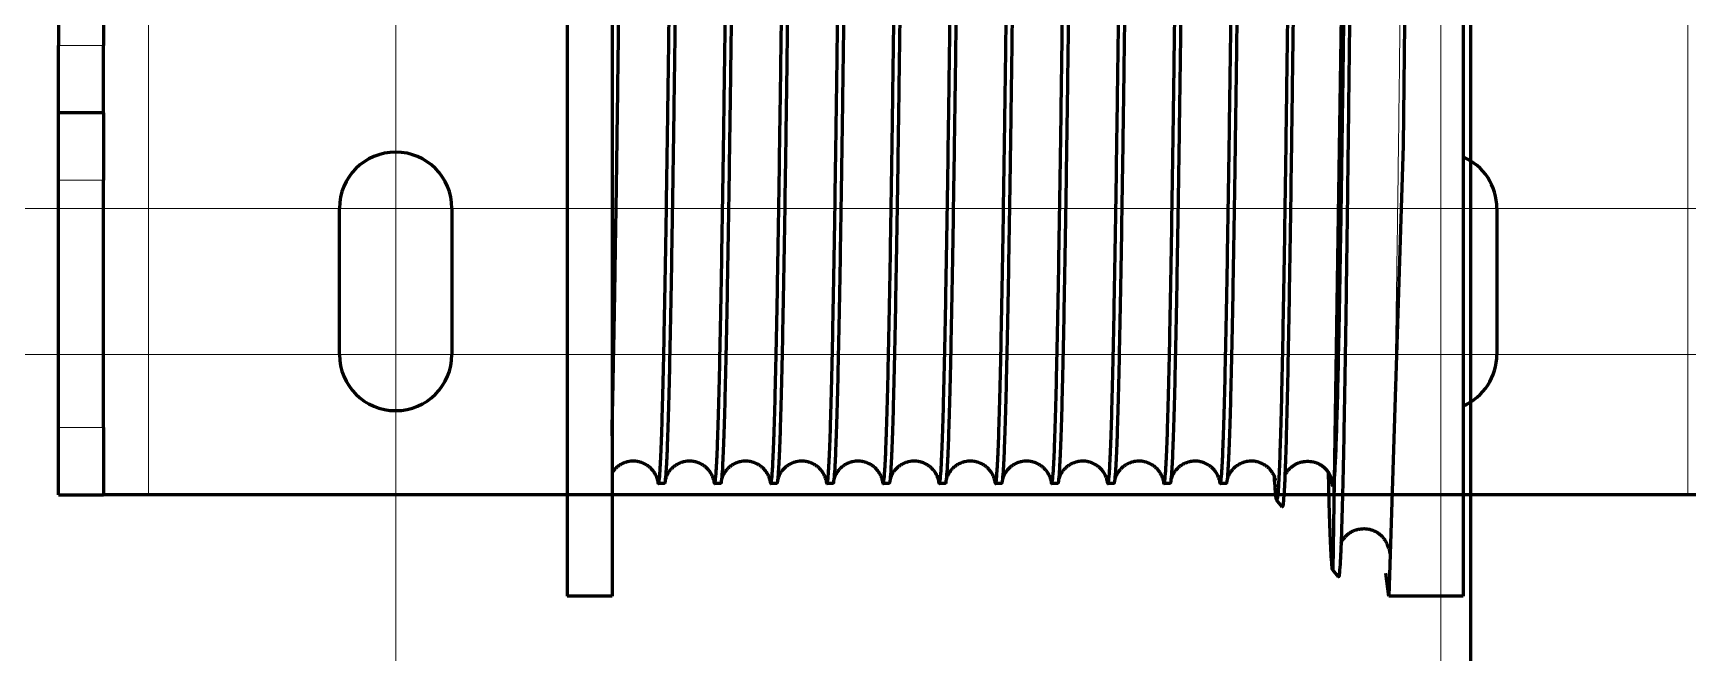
# Model space of a CAD drawing. Header units: millimetres. Extents: x 0 to 1680, y 0 to 594.
# Drawn here: x 654.957 to 658.823, y 227.889 to 229.337 of the extents above; entities that cross this region are included whole.
import ezdxf

# ---------------------------------------------------------------- set-up
doc = ezdxf.new("R2010")
doc.units = ezdxf.units.MM
for name, pattern in [('K5LT_AXLED', [19.5, 15, -1.5, 1.5, -1.5]), ('K5LT_BASIC', [0]), ('K5LT_THIN', [0])]:
    doc.linetypes.add(name, pattern=pattern)
doc.layers.add('Системный слой', color=7, linetype='Continuous')

# ---------------------------------------------------------------- blocks, each defined once
blk = doc.blocks.new('U44')
at = {"layer": 'Системный слой', "color": 30, "linetype": 'K5LT_AXLED', "lineweight": 18, "true_color": 0xff8000}
for p, q in [((655.8038, 233.5263), (655.8038, 228.9226)), ((658.2451, 233.5263), (658.2451, 228.9226)), ((655.8038, 231.0588), (655.8038, 226.4551)), ((658.2451, 231.0588), (658.2451, 226.4551)), ((657.9351, 228.9276), (653.6726, 228.9276)), ((660.3763, 228.9276), (656.1138, 228.9276)), ((657.9351, 228.5863), (653.6726, 228.5863)), ((660.3763, 228.5863), (656.1138, 228.5863))]:
    blk.add_line(p, q, dxfattribs=at)
at = {"layer": 'Системный слой', "color": 7, "linetype": 'K5LT_THIN', "lineweight": 18}
for p, q in [((655.2263, 228.2582), (655.2263, 231.7232)), ((658.8226, 231.7232), (658.8226, 228.2582)), ((655.1213, 229.3082), (655.0163, 229.3082)), ((655.1213, 228.9932), (655.0163, 228.9932)), ((655.0163, 228.4157), (655.1213, 228.4157))]:
    blk.add_line(p, q, dxfattribs=at)
at = {"layer": 'Системный слой', "color": 5, "linetype": 'K5LT_BASIC', "lineweight": 60, "true_color": 0x0000ff}
for p, q in [((655.0163, 230.6732), (655.0163, 229.3082)), ((655.1213, 230.6732), (655.1213, 229.3082)), ((655.0163, 229.1507), (655.0163, 229.3082)), ((655.1213, 229.1507), (655.1213, 229.3082)), ((655.0163, 228.9932), (655.0163, 229.1507)), ((655.1213, 229.1507), (655.0163, 229.1507)), ((655.1213, 229.1507), (655.1213, 228.9932)), ((655.0163, 228.4157), (655.0163, 228.9932)), ((655.1213, 228.4157), (655.1213, 228.9932)), ((655.6726, 228.5863), (655.6726, 228.9276)), ((655.9351, 228.9276), (655.9351, 228.5863)), ((658.3763, 228.9276), (658.3763, 228.5863)), ((655.0163, 228.2582), (655.0163, 228.4157)), ((655.1213, 228.4157), (655.1213, 228.2582)), ((655.0163, 228.2582), (655.1213, 228.2582)), ((655.2263, 228.2582), (655.1213, 228.2582)), ((658.8226, 228.2582), (655.2263, 228.2582)), ((658.9276, 228.2582), (658.8226, 228.2582))]:
    blk.add_line(p, q, dxfattribs=at)
for centre, radius, start, end in [((655.8038, 228.9276), 0.1313, 0, 180), ((658.2451, 228.9276), 0.1312, 0, 66.4218), ((655.8038, 228.5863), 0.1313, 180, 0), ((658.2451, 228.5863), 0.1312, 293.5782, 0), ((658.2451, 228.5863), 0.1313, 215.4412, 216.4159)]:
    blk.add_arc(centre, radius, start, end, dxfattribs=at)

msp = doc.modelspace()

# ---------------------------------------------------------------- linework, layer by layer
at = {"layer": 'Системный слой', "color": 5, "linetype": 'K5LT_BASIC', "lineweight": 60, "true_color": 0x0000ff}
for p, q in [((658.32381, 156.46443), (658.3091, 286.31716)), ((656.20422, 231.95943), (656.20422, 228.02193)), ((656.30922, 231.95943), (656.30922, 228.02193)), ((658.1875, 231.9476), (658.15723, 229.07466)), ((658.29756, 231.9581), (658.29756, 228.02193)), ((658.02039, 229.92454), (657.99292, 228.08292)), ((658.15723, 229.07466), (658.12416, 228.02193)), ((656.4314, 228.28443), (656.41756, 228.28443)), ((656.56265, 228.28443), (656.54881, 228.28443)), ((656.6939, 228.28443), (656.68006, 228.28443)), ((656.82515, 228.28443), (656.81131, 228.28443)), ((656.9564, 228.28443), (656.94256, 228.28443)), ((657.08765, 228.28443), (657.07381, 228.28443)), ((657.2189, 228.28443), (657.20506, 228.28443)), ((657.35015, 228.28443), (657.33631, 228.28443)), ((657.4814, 228.28443), (657.46756, 228.28443)), ((657.61265, 228.28443), (657.59881, 228.28443)), ((657.7439, 228.28443), (657.73006, 228.28443)), ((657.9929, 228.27795), (657.98997, 228.2949)), ((657.87479, 228.23059), (657.86167, 228.24699)), ((657.99292, 228.08292), (657.99289, 228.08296)), ((658.00604, 228.06653), (657.99292, 228.08292)), ((658.12416, 228.02193), (658.11671, 228.0752)), ((656.30922, 228.02193), (656.20422, 228.02193)), ((658.29756, 228.02193), (658.12416, 228.02193))]:
    msp.add_line(p, q, dxfattribs=at)
at = {"layer": 'Системный слой', "color": 7, "linetype": 'K5LT_THIN', "lineweight": 18}
for p, q in [((657.9929, 228.27795), (657.98997, 228.2949)), ((657.99289, 228.08296), (657.9929, 228.27795))]:
    msp.add_line(p, q, dxfattribs=at)
at = {"layer": 'Системный слой', "color": 5, "linetype": 'K5LT_BASIC', "lineweight": 60, "true_color": 0x0000ff}
for centre, radius, start, end in [((657.26496, 228.30138), 0.06255, 186.02, 188.39516), ((657.39629, 228.30139), 0.06264, 186.02173, 188.39429), ((657.52763, 228.30141), 0.06272, 186.02344, 188.39335), ((657.65896, 228.30142), 0.06281, 186.02511, 188.39235), ((657.79029, 228.30143), 0.06289, 186.0268, 188.39132)]:
    msp.add_arc(centre, radius, start, end, dxfattribs=at)
msp.add_ellipse((657.93385, 228.27794), major_axis=(-0.03704, -0.046), ratio=0.999752, start_param=2.2487543, end_param=2.9297987, dxfattribs=at)
for points in [[(656.41756, 228.28443), (656.41822, 228.28443), (656.41954, 228.28953), (656.42152, 228.31245), (656.4235, 228.35041), (656.42547, 228.40307), (656.42745, 228.46997), (656.42943, 228.55051), (656.43141, 228.64395), (656.43339, 228.74948), (656.43537, 228.86612), (656.43735, 228.99286), (656.43933, 229.12854), (656.4413, 229.27194), (656.44328, 229.4218), (656.44526, 229.57675), (656.44724, 229.73541), (656.44922, 229.89637), (656.4512, 230.05817), (656.45318, 230.21936), (656.45515, 230.3785), (656.45713, 230.53417), (656.45911, 230.68496), (656.46109, 230.82953), (656.46307, 230.96658), (656.46505, 231.09487), (656.46703, 231.21327), (656.46901, 231.32071), (656.47098, 231.41622), (656.47296, 231.49895), (656.47494, 231.56815), (656.47692, 231.62322), (656.4789, 231.66364), (656.48022, 231.6806), (656.48088, 231.68653)], [(656.49702, 231.69693), (656.49636, 231.69693), (656.49504, 231.69182), (656.49306, 231.6689), (656.49109, 231.63094), (656.48911, 231.57826), (656.48713, 231.51135), (656.48515, 231.4308), (656.48317, 231.33734), (656.48119, 231.2318), (656.47921, 231.11513), (656.47723, 230.98838), (656.47526, 230.85268), (656.47328, 230.70925), (656.4713, 230.55938), (656.46932, 230.40441), (656.46734, 230.24572), (656.46536, 230.08475), (656.46338, 229.92294), (656.4614, 229.76173), (656.45942, 229.60258), (656.45745, 229.44691), (656.45547, 229.29611), (656.45349, 229.15154), (656.45151, 229.0145), (656.44953, 228.88621), (656.44755, 228.76783), (656.44557, 228.66041), (656.44359, 228.56492), (656.44161, 228.48221), (656.43964, 228.41304), (656.43766, 228.35801), (656.43568, 228.31762), (656.43436, 228.30069), (656.4337, 228.29477)], [(656.54881, 228.28443), (656.54947, 228.28443), (656.55079, 228.28953), (656.55277, 228.31245), (656.55475, 228.35041), (656.55672, 228.40307), (656.5587, 228.46997), (656.56068, 228.55051), (656.56266, 228.64395), (656.56464, 228.74947), (656.56662, 228.86612), (656.5686, 228.99286), (656.57058, 229.12854), (656.57255, 229.27194), (656.57453, 229.4218), (656.57651, 229.57675), (656.57849, 229.73541), (656.58047, 229.89637), (656.58245, 230.05816), (656.58443, 230.21936), (656.5864, 230.3785), (656.58838, 230.53417), (656.59036, 230.68496), (656.59234, 230.82953), (656.59432, 230.96658), (656.5963, 231.09487), (656.59828, 231.21327), (656.60026, 231.32071), (656.60223, 231.41622), (656.60421, 231.49895), (656.60619, 231.56815), (656.60817, 231.62322), (656.61015, 231.66364), (656.61147, 231.68059), (656.61213, 231.68653)], [(656.62827, 231.69693), (656.62761, 231.69693), (656.62629, 231.69182), (656.62431, 231.6689), (656.62234, 231.63094), (656.62036, 231.57826), (656.61838, 231.51135), (656.6164, 231.4308), (656.61442, 231.33734), (656.61244, 231.2318), (656.61046, 231.11513), (656.60848, 230.98838), (656.60651, 230.85268), (656.60453, 230.70925), (656.60255, 230.55938), (656.60057, 230.4044), (656.59859, 230.24572), (656.59661, 230.08475), (656.59463, 229.92294), (656.59265, 229.76173), (656.59067, 229.60258), (656.5887, 229.44691), (656.58672, 229.29611), (656.58474, 229.15154), (656.58276, 229.0145), (656.58078, 228.88621), (656.5788, 228.76783), (656.57682, 228.66041), (656.57484, 228.56492), (656.57286, 228.48221), (656.57089, 228.41304), (656.56891, 228.35801), (656.56693, 228.31762), (656.56561, 228.30069), (656.56495, 228.29477)], [(656.68006, 228.28443), (656.68072, 228.28443), (656.68204, 228.28953), (656.68402, 228.31245), (656.686, 228.35041), (656.68797, 228.40307), (656.68995, 228.46997), (656.69193, 228.55051), (656.69391, 228.64395), (656.69589, 228.74947), (656.69787, 228.86612), (656.69985, 228.99286), (656.70183, 229.12853), (656.7038, 229.27194), (656.70578, 229.42179), (656.70776, 229.57675), (656.70974, 229.73541), (656.71172, 229.89636), (656.7137, 230.05816), (656.71568, 230.21936), (656.71765, 230.3785), (656.71963, 230.53416), (656.72161, 230.68496), (656.72359, 230.82953), (656.72557, 230.96657), (656.72755, 231.09487), (656.72953, 231.21327), (656.73151, 231.3207), (656.73348, 231.41622), (656.73546, 231.49895), (656.73744, 231.56815), (656.73942, 231.62322), (656.7414, 231.66364), (656.74272, 231.68059), (656.74338, 231.68653)], [(656.75952, 231.69693), (656.75886, 231.69693), (656.75754, 231.69182), (656.75556, 231.6689), (656.75359, 231.63094), (656.75161, 231.57826), (656.74963, 231.51135), (656.74765, 231.4308), (656.74567, 231.33734), (656.74369, 231.2318), (656.74171, 231.11513), (656.73973, 230.98838), (656.73776, 230.85268), (656.73578, 230.70925), (656.7338, 230.55938), (656.73182, 230.4044), (656.72984, 230.24572), (656.72786, 230.08475), (656.72588, 229.92294), (656.7239, 229.76173), (656.72192, 229.60258), (656.71995, 229.44691), (656.71797, 229.29611), (656.71599, 229.15154), (656.71401, 229.0145), (656.71203, 228.88621), (656.71005, 228.76782), (656.70807, 228.66041), (656.70609, 228.56492), (656.70411, 228.48221), (656.70214, 228.41303), (656.70016, 228.35801), (656.69818, 228.31762), (656.69686, 228.30069), (656.6962, 228.29477)], [(656.81131, 228.28443), (656.81197, 228.28443), (656.81329, 228.28953), (656.81527, 228.31245), (656.81725, 228.35041), (656.81922, 228.40307), (656.8212, 228.46997), (656.82318, 228.55051), (656.82516, 228.64395), (656.82714, 228.74947), (656.82912, 228.86612), (656.8311, 228.99285), (656.83308, 229.12853), (656.83505, 229.27194), (656.83703, 229.42179), (656.83901, 229.57675), (656.84099, 229.73541), (656.84297, 229.89636), (656.84495, 230.05816), (656.84693, 230.21935), (656.8489, 230.3785), (656.85088, 230.53416), (656.85286, 230.68496), (656.85484, 230.82952), (656.85682, 230.96657), (656.8588, 231.09487), (656.86078, 231.21327), (656.86276, 231.3207), (656.86473, 231.41621), (656.86671, 231.49894), (656.86869, 231.56815), (656.87067, 231.62322), (656.87265, 231.66364), (656.87397, 231.68059), (656.87463, 231.68653)], [(656.89077, 231.69693), (656.89011, 231.69693), (656.88879, 231.69182), (656.88681, 231.6689), (656.88484, 231.63094), (656.88286, 231.57826), (656.88088, 231.51135), (656.8789, 231.4308), (656.87692, 231.33734), (656.87494, 231.2318), (656.87296, 231.11513), (656.87098, 230.98838), (656.86901, 230.85268), (656.86703, 230.70925), (656.86505, 230.55938), (656.86307, 230.4044), (656.86109, 230.24572), (656.85911, 230.08475), (656.85713, 229.92294), (656.85515, 229.76173), (656.85317, 229.60258), (656.8512, 229.44691), (656.84922, 229.29611), (656.84724, 229.15154), (656.84526, 229.0145), (656.84328, 228.88621), (656.8413, 228.76782), (656.83932, 228.66041), (656.83734, 228.56492), (656.83536, 228.48221), (656.83339, 228.41303), (656.83141, 228.35801), (656.82943, 228.31762), (656.82811, 228.30069), (656.82745, 228.29477)], [(656.94256, 228.28443), (656.94322, 228.28443), (656.94454, 228.28953), (656.94652, 228.31245), (656.9485, 228.35041), (656.95047, 228.40307), (656.95245, 228.46997), (656.95443, 228.55051), (656.95641, 228.64395), (656.95839, 228.74947), (656.96037, 228.86612), (656.96235, 228.99285), (656.96433, 229.12853), (656.9663, 229.27194), (656.96828, 229.42179), (656.97026, 229.57675), (656.97224, 229.73541), (656.97422, 229.89636), (656.9762, 230.05816), (656.97818, 230.21935), (656.98015, 230.3785), (656.98213, 230.53416), (656.98411, 230.68495), (656.98609, 230.82952), (656.98807, 230.96657), (656.99005, 231.09487), (656.99203, 231.21327), (656.99401, 231.3207), (656.99598, 231.41621), (656.99796, 231.49894), (656.99994, 231.56815), (657.00192, 231.62321), (657.0039, 231.66364), (657.00522, 231.68059), (657.00588, 231.68653)], [(657.02202, 231.69693), (657.02136, 231.69693), (657.02004, 231.69182), (657.01806, 231.6689), (657.01609, 231.63094), (657.01411, 231.57826), (657.01213, 231.51135), (657.01015, 231.4308), (657.00817, 231.33734), (657.00619, 231.2318), (657.00421, 231.11513), (657.00223, 230.98838), (657.00026, 230.85268), (656.99828, 230.70925), (656.9963, 230.55938), (656.99432, 230.4044), (656.99234, 230.24572), (656.99036, 230.08475), (656.98838, 229.92294), (656.9864, 229.76173), (656.98442, 229.60258), (656.98245, 229.4469), (656.98047, 229.29611), (656.97849, 229.15154), (656.97651, 229.0145), (656.97453, 228.88621), (656.97255, 228.76782), (656.97057, 228.6604), (656.96859, 228.56492), (656.96661, 228.48221), (656.96464, 228.41303), (656.96266, 228.358), (656.96068, 228.31762), (656.95936, 228.30069), (656.9587, 228.29477)], [(657.07381, 228.28443), (657.07447, 228.28443), (657.07579, 228.28953), (657.07777, 228.31245), (657.07975, 228.35041), (657.08172, 228.40307), (657.0837, 228.46997), (657.08568, 228.55051), (657.08766, 228.64395), (657.08964, 228.74947), (657.09162, 228.86612), (657.0936, 228.99285), (657.09557, 229.12853), (657.09755, 229.27194), (657.09953, 229.42179), (657.10151, 229.57674), (657.10349, 229.73541), (657.10547, 229.89636), (657.10745, 230.05816), (657.10943, 230.21935), (657.1114, 230.37849), (657.11338, 230.53416), (657.11536, 230.68495), (657.11734, 230.82952), (657.11932, 230.96657), (657.1213, 231.09487), (657.12328, 231.21326), (657.12526, 231.3207), (657.12723, 231.41621), (657.12921, 231.49894), (657.13119, 231.56815), (657.13317, 231.62321), (657.13515, 231.66364), (657.13647, 231.68059), (657.13713, 231.68653)], [(657.15327, 231.69693), (657.15261, 231.69693), (657.15129, 231.69182), (657.14931, 231.6689), (657.14734, 231.63094), (657.14536, 231.57826), (657.14338, 231.51135), (657.1414, 231.4308), (657.13942, 231.33734), (657.13744, 231.2318), (657.13546, 231.11513), (657.13348, 230.98838), (657.13151, 230.85268), (657.12953, 230.70925), (657.12755, 230.55938), (657.12557, 230.4044), (657.12359, 230.24572), (657.12161, 230.08475), (657.11963, 229.92294), (657.11765, 229.76173), (657.11567, 229.60258), (657.1137, 229.4469), (657.11172, 229.29611), (657.10974, 229.15154), (657.10776, 229.0145), (657.10578, 228.88621), (657.1038, 228.76782), (657.10182, 228.6604), (657.09984, 228.56491), (657.09786, 228.48221), (657.09589, 228.41303), (657.09391, 228.358), (657.09193, 228.31762), (657.09061, 228.30069), (657.08995, 228.29477)], [(657.20506, 228.28443), (657.20572, 228.28443), (657.20704, 228.28953), (657.20902, 228.31245), (657.211, 228.35041), (657.21297, 228.40307), (657.21495, 228.46997), (657.21693, 228.5505), (657.21891, 228.64395), (657.22089, 228.74947), (657.22287, 228.86612), (657.22485, 228.99285), (657.22682, 229.12853), (657.2288, 229.27194), (657.23078, 229.42179), (657.23276, 229.57674), (657.23474, 229.73541), (657.23672, 229.89636), (657.2387, 230.05816), (657.24068, 230.21935), (657.24265, 230.37849), (657.24463, 230.53416), (657.24661, 230.68495), (657.24859, 230.82952), (657.25057, 230.96657), (657.25255, 231.09486), (657.25453, 231.21326), (657.25651, 231.3207), (657.25848, 231.41621), (657.26046, 231.49894), (657.26244, 231.56815), (657.26442, 231.62321), (657.2664, 231.66364), (657.26772, 231.68059), (657.26838, 231.68653)], [(657.28452, 231.69693), (657.28386, 231.69693), (657.28254, 231.69182), (657.28056, 231.6689), (657.27859, 231.63094), (657.27661, 231.57826), (657.27463, 231.51135), (657.27265, 231.4308), (657.27067, 231.33734), (657.26869, 231.2318), (657.26671, 231.11513), (657.26473, 230.98838), (657.26275, 230.85268), (657.26078, 230.70925), (657.2588, 230.55937), (657.25682, 230.4044), (657.25484, 230.24572), (657.25286, 230.08475), (657.25088, 229.92294), (657.2489, 229.76173), (657.24692, 229.60258), (657.24495, 229.4469), (657.24297, 229.29611), (657.24099, 229.15154), (657.23901, 229.0145), (657.23703, 228.88621), (657.23505, 228.76782), (657.23307, 228.6604), (657.23109, 228.56491), (657.22911, 228.48221), (657.22714, 228.41303), (657.22516, 228.358), (657.22318, 228.31762), (657.22186, 228.30069), (657.2212, 228.29477)], [(657.33631, 228.28443), (657.33697, 228.28443), (657.33829, 228.28953), (657.34027, 228.31245), (657.34225, 228.35041), (657.34422, 228.40307), (657.3462, 228.46997), (657.34818, 228.5505), (657.35016, 228.64395), (657.35214, 228.74947), (657.35412, 228.86612), (657.3561, 228.99285), (657.35807, 229.12853), (657.36005, 229.27194), (657.36203, 229.42179), (657.36401, 229.57674), (657.36599, 229.73541), (657.36797, 229.89636), (657.36995, 230.05816), (657.37193, 230.21935), (657.3739, 230.37849), (657.37588, 230.53416), (657.37786, 230.68495), (657.37984, 230.82952), (657.38182, 230.96657), (657.3838, 231.09486), (657.38578, 231.21326), (657.38776, 231.3207), (657.38973, 231.41621), (657.39171, 231.49894), (657.39369, 231.56815), (657.39567, 231.62321), (657.39765, 231.66364), (657.39897, 231.68059), (657.39963, 231.68653)], [(657.41577, 231.69693), (657.41511, 231.69693), (657.41379, 231.69182), (657.41181, 231.6689), (657.40984, 231.63094), (657.40786, 231.57826), (657.40588, 231.51135), (657.4039, 231.4308), (657.40192, 231.33734), (657.39994, 231.2318), (657.39796, 231.11513), (657.39598, 230.98838), (657.394, 230.85268), (657.39203, 230.70925), (657.39005, 230.55937), (657.38807, 230.4044), (657.38609, 230.24572), (657.38411, 230.08475), (657.38213, 229.92293), (657.38015, 229.76173), (657.37817, 229.60258), (657.3762, 229.4469), (657.37422, 229.29611), (657.37224, 229.15154), (657.37026, 229.0145), (657.36828, 228.88621), (657.3663, 228.76782), (657.36432, 228.6604), (657.36234, 228.56491), (657.36036, 228.48221), (657.35839, 228.41303), (657.35641, 228.358), (657.35443, 228.31762), (657.35311, 228.30069), (657.35245, 228.29477)], [(657.46756, 228.28443), (657.46822, 228.28443), (657.46954, 228.28953), (657.47152, 228.31245), (657.4735, 228.35041), (657.47547, 228.40307), (657.47745, 228.46997), (657.47943, 228.5505), (657.48141, 228.64395), (657.48339, 228.74947), (657.48537, 228.86612), (657.48735, 228.99285), (657.48932, 229.12853), (657.4913, 229.27194), (657.49328, 229.42179), (657.49526, 229.57674), (657.49724, 229.73541), (657.49922, 229.89636), (657.5012, 230.05816), (657.50318, 230.21935), (657.50515, 230.37849), (657.50713, 230.53416), (657.50911, 230.68495), (657.51109, 230.82952), (657.51307, 230.96656), (657.51505, 231.09486), (657.51703, 231.21326), (657.519, 231.3207), (657.52098, 231.41621), (657.52296, 231.49894), (657.52494, 231.56815), (657.52692, 231.62321), (657.5289, 231.66364), (657.53022, 231.68059), (657.53088, 231.68653)], [(657.54702, 231.69693), (657.54636, 231.69693), (657.54504, 231.69182), (657.54306, 231.6689), (657.54109, 231.63094), (657.53911, 231.57826), (657.53713, 231.51135), (657.53515, 231.4308), (657.53317, 231.33734), (657.53119, 231.2318), (657.52921, 231.11513), (657.52723, 230.98838), (657.52525, 230.85268), (657.52328, 230.70925), (657.5213, 230.55937), (657.51932, 230.4044), (657.51734, 230.24572), (657.51536, 230.08475), (657.51338, 229.92293), (657.5114, 229.76173), (657.50942, 229.60257), (657.50745, 229.4469), (657.50547, 229.29611), (657.50349, 229.15154), (657.50151, 229.01449), (657.49953, 228.88621), (657.49755, 228.76782), (657.49557, 228.6604), (657.49359, 228.56491), (657.49161, 228.48221), (657.48964, 228.41303), (657.48766, 228.358), (657.48568, 228.31762), (657.48436, 228.30069), (657.4837, 228.29477)], [(657.59881, 228.28443), (657.59947, 228.28443), (657.60079, 228.28953), (657.60277, 228.31245), (657.60475, 228.35041), (657.60672, 228.40307), (657.6087, 228.46997), (657.61068, 228.5505), (657.61266, 228.64395), (657.61464, 228.74947), (657.61662, 228.86612), (657.6186, 228.99285), (657.62057, 229.12853), (657.62255, 229.27194), (657.62453, 229.42179), (657.62651, 229.57674), (657.62849, 229.7354), (657.63047, 229.89636), (657.63245, 230.05815), (657.63443, 230.21935), (657.6364, 230.37849), (657.63838, 230.53416), (657.64036, 230.68495), (657.64234, 230.82952), (657.64432, 230.96656), (657.6463, 231.09486), (657.64828, 231.21326), (657.65025, 231.3207), (657.65223, 231.41621), (657.65421, 231.49894), (657.65619, 231.56815), (657.65817, 231.62321), (657.66015, 231.66364), (657.66147, 231.68059), (657.66213, 231.68653)], [(657.67827, 231.69693), (657.67761, 231.69693), (657.67629, 231.69182), (657.67431, 231.6689), (657.67234, 231.63094), (657.67036, 231.57826), (657.66838, 231.51135), (657.6664, 231.4308), (657.66442, 231.33734), (657.66244, 231.2318), (657.66046, 231.11513), (657.65848, 230.98838), (657.6565, 230.85268), (657.65453, 230.70925), (657.65255, 230.55937), (657.65057, 230.4044), (657.64859, 230.24572), (657.64661, 230.08475), (657.64463, 229.92293), (657.64265, 229.76173), (657.64067, 229.60257), (657.6387, 229.4469), (657.63672, 229.2961), (657.63474, 229.15154), (657.63276, 229.01449), (657.63078, 228.8862), (657.6288, 228.76782), (657.62682, 228.6604), (657.62484, 228.56491), (657.62286, 228.48221), (657.62089, 228.41303), (657.61891, 228.358), (657.61693, 228.31762), (657.61561, 228.30069), (657.61495, 228.29477)], [(657.73006, 228.28443), (657.73072, 228.28443), (657.73204, 228.28953), (657.73402, 228.31245), (657.736, 228.35041), (657.73797, 228.40307), (657.73995, 228.46997), (657.74193, 228.5505), (657.74391, 228.64395), (657.74589, 228.74947), (657.74787, 228.86612), (657.74985, 228.99285), (657.75182, 229.12853), (657.7538, 229.27194), (657.75578, 229.42179), (657.75776, 229.57674), (657.75974, 229.7354), (657.76172, 229.89636), (657.7637, 230.05815), (657.76568, 230.21935), (657.76765, 230.37849), (657.76963, 230.53416), (657.77161, 230.68495), (657.77359, 230.82952), (657.77557, 230.96656), (657.77755, 231.09486), (657.77953, 231.21326), (657.7815, 231.3207), (657.78348, 231.41621), (657.78546, 231.49894), (657.78744, 231.56815), (657.78942, 231.62321), (657.7914, 231.66364), (657.79272, 231.68059), (657.79338, 231.68653)], [(657.79387, 231.23981), (657.79321, 231.20297), (657.79188, 231.12553), (657.7899, 230.99911), (657.78791, 230.86357), (657.78592, 230.72016), (657.78394, 230.57015), (657.78195, 230.41491), (657.77996, 230.25583), (657.77798, 230.09436), (657.77599, 229.93195), (657.77401, 229.77008), (657.77202, 229.61019), (657.77003, 229.45375), (657.76805, 229.30215), (657.76606, 229.15677), (657.76407, 229.01893), (657.76209, 228.88987), (657.7601, 228.77075), (657.75812, 228.66266), (657.75613, 228.56656), (657.75414, 228.48332), (657.75216, 228.41371), (657.75017, 228.35834), (657.74818, 228.31772), (657.74686, 228.30071), (657.7462, 228.29477)], [(658.04172, 230.26003), (658.04106, 230.19823), (658.03974, 230.07398), (658.03775, 229.88732), (658.03577, 229.70206), (658.03379, 229.51986), (658.03181, 229.34236), (658.02982, 229.17113), (658.02784, 229.0077), (658.02586, 228.85352), (658.02388, 228.70996), (658.0219, 228.57828), (658.01991, 228.45963), (658.01793, 228.35504), (658.01595, 228.26542), (658.01397, 228.19154), (658.01199, 228.13403), (658.01, 228.09335), (658.00802, 228.06983), (658.0067, 228.0657), (658.00604, 228.06653)], [(657.89453, 229.99509), (657.89389, 229.94003), (657.8926, 229.83005), (657.89067, 229.66689), (657.88873, 229.50695), (657.8868, 229.35158), (657.88487, 229.2021), (657.88293, 229.05977), (657.881, 228.92578), (657.87907, 228.80127), (657.87713, 228.68726), (657.8752, 228.58472), (657.87327, 228.49447), (657.87133, 228.41727), (657.8694, 228.35373), (657.86747, 228.30436), (657.86553, 228.26955), (657.8636, 228.24956), (657.86231, 228.24618), (657.86167, 228.24699)], [(657.90766, 229.99553), (657.90701, 229.93996), (657.90573, 229.82895), (657.90379, 229.66426), (657.90186, 229.50281), (657.89993, 229.34596), (657.89799, 229.19506), (657.89606, 229.05136), (657.89413, 228.91609), (657.89219, 228.79037), (657.89026, 228.67526), (657.88832, 228.57171), (657.88639, 228.48058), (657.88446, 228.40262), (657.88252, 228.33845), (657.88059, 228.28858), (657.87866, 228.25341), (657.87672, 228.2332), (657.87544, 228.22978), (657.87479, 228.23059)], [(656.41552, 228.29259), (656.4162, 228.28715), (656.41688, 228.28443), (656.41756, 228.28443)], [(656.4337, 228.29477), (656.43293, 228.28788), (656.43216, 228.28443), (656.4314, 228.28443)], [(656.54677, 228.29259), (656.54745, 228.28715), (656.54813, 228.28443), (656.54881, 228.28443)], [(656.56495, 228.29477), (656.56418, 228.28788), (656.56341, 228.28443), (656.56265, 228.28443)], [(656.67802, 228.29259), (656.6787, 228.28715), (656.67938, 228.28443), (656.68006, 228.28443)], [(656.6962, 228.29477), (656.69543, 228.28788), (656.69466, 228.28443), (656.6939, 228.28443)], [(656.80927, 228.29259), (656.80995, 228.28715), (656.81063, 228.28443), (656.81131, 228.28443)], [(656.82745, 228.29477), (656.82668, 228.28788), (656.82591, 228.28443), (656.82515, 228.28443)], [(656.94052, 228.29259), (656.9412, 228.28715), (656.94188, 228.28443), (656.94256, 228.28443)], [(656.9587, 228.29477), (656.95793, 228.28788), (656.95716, 228.28443), (656.9564, 228.28443)], [(657.07177, 228.29259), (657.07245, 228.28715), (657.07313, 228.28443), (657.07381, 228.28443)], [(657.08995, 228.29477), (657.08918, 228.28788), (657.08841, 228.28443), (657.08765, 228.28443)], [(657.20302, 228.29259), (657.2037, 228.28715), (657.20438, 228.28443), (657.20506, 228.28443)], [(657.2212, 228.29477), (657.22043, 228.28788), (657.21966, 228.28443), (657.2189, 228.28443)], [(657.33427, 228.29259), (657.33495, 228.28715), (657.33563, 228.28443), (657.33631, 228.28443)], [(657.35245, 228.29477), (657.35168, 228.28788), (657.35091, 228.28443), (657.35015, 228.28443)], [(657.46552, 228.29259), (657.4662, 228.28715), (657.46688, 228.28443), (657.46756, 228.28443)], [(657.4837, 228.29477), (657.48293, 228.28788), (657.48216, 228.28443), (657.4814, 228.28443)], [(657.59677, 228.29259), (657.59745, 228.28715), (657.59813, 228.28443), (657.59881, 228.28443)], [(657.61495, 228.29477), (657.61418, 228.28788), (657.61341, 228.28443), (657.61265, 228.28443)], [(657.72802, 228.29259), (657.7287, 228.28715), (657.72938, 228.28443), (657.73006, 228.28443)], [(657.7462, 228.29477), (657.74543, 228.28788), (657.74466, 228.28443), (657.7439, 228.28443)], [(657.86167, 228.24699), (657.86112, 228.24767), (657.86003, 228.25259), (657.8584, 228.27059), (657.85731, 228.28957), (657.85676, 228.30077)], [(657.99289, 228.08296), (657.99222, 228.08388), (657.99089, 228.09158), (657.98888, 228.12054), (657.98688, 228.16661), (657.98487, 228.22932), (657.98354, 228.28181), (657.98287, 228.3106)]]:
    msp.add_open_spline(points, degree=3, dxfattribs=at)
for points, knots in [([(656.30922, 228.3961), (656.30922, 228.39616), (656.30922, 228.39625), (656.30922, 228.39637), (656.30922, 228.39657), (656.30922, 228.39684), (656.30922, 228.39717), (656.30923, 228.39758), (656.30924, 228.39816), (656.30925, 228.39908), (656.30927, 228.40048), (656.3093, 228.4023), (656.30934, 228.40446), (656.3094, 228.40746), (656.3095, 228.41208), (656.30964, 228.41853), (656.30983, 228.42722), (656.31008, 228.43871), (656.31043, 228.45459), (656.31092, 228.47699), (656.31158, 228.50781), (656.31238, 228.54727), (656.31328, 228.59312), (656.31419, 228.64203), (656.31508, 228.69249), (656.31599, 228.74573), (656.31695, 228.80465), (656.318, 228.8713), (656.31915, 228.94707), (656.3204, 229.03283), (656.32173, 229.12839), (656.32315, 229.2331), (656.32464, 229.34655), (656.32619, 229.46807), (656.32779, 229.59612), (656.32943, 229.72962), (656.33107, 229.86399), (656.33217, 229.95518), (656.3327, 229.99913)], [0, 0, 0, 0, 0.0175735, 0.035147, 0.0526325, 0.069895, 0.0870512, 0.1056364, 0.1291142, 0.163245, 0.2156444, 0.2788792, 0.3470721, 0.4557444, 0.6340279, 0.9093874, 1.2684068, 1.7483953, 2.3966914, 3.3186802, 4.6004597, 6.2160024, 8.0033144, 9.7639594, 11.4738826, 13.2201066, 15.0894945, 17.1063248, 19.2211551, 21.4163628, 23.6500463, 25.912124, 28.1783172, 30.4289198, 32.6543075, 34.8494288, 37.0243654, 39, 39, 39, 39]), ([(658.02577, 229.99395), (658.02549, 229.97097), (658.02436, 229.87592), (658.02236, 229.70966), (658.01978, 229.49953), (658.0172, 229.29753), (658.01462, 229.10673), (658.01204, 228.93), (658.00945, 228.77003), (658.00687, 228.6292), (658.00428, 228.50967), (658.00169, 228.41314), (657.99911, 228.34149), (657.99671, 228.29818), (657.99465, 228.27954), (657.99343, 228.27728), (657.9929, 228.27795)], [0, 0, 0, 0, 0.4251923, 1.759309, 3.0940145, 4.4293061, 5.765197, 7.1016668, 8.4387478, 9.776435, 11.1146871, 12.4526835, 13.7938853, 15.112017, 16.1819434, 17, 17, 17, 17]), ([(656.41558, 228.29226), (656.41554, 228.29235), (656.41552, 228.29267), (656.41509, 228.29457), (656.41396, 228.29854), (656.41121, 228.30541), (656.40611, 228.31347), (656.40077, 228.31966), (656.39499, 228.32479), (656.38873, 228.32902), (656.38206, 228.33239), (656.37507, 228.33488), (656.36784, 228.33646), (656.36049, 228.33713), (656.35313, 228.33687), (656.34587, 228.3357), (656.33883, 228.33364), (656.33212, 228.33073), (656.32585, 228.32703), (656.32013, 228.32262), (656.31505, 228.3176), (656.31152, 228.31313), (656.30979, 228.31053), (656.30922, 228.30962)], [0, 0, 0, 0, 2.3136054, 4.6210493, 6.9284932, 9.2027779, 10.521071, 11.5589815, 12.4856367, 13.3594364, 14.2027263, 15.0292842, 15.8464517, 16.6586453, 17.4689414, 18.2799311, 19.0943351, 19.9156422, 20.7490897, 21.6034823, 22.4949054, 23.4545403, 24, 24, 24, 24]), ([(656.54683, 228.29226), (656.54679, 228.29235), (656.54677, 228.29267), (656.54634, 228.29457), (656.54521, 228.29854), (656.54245, 228.30541), (656.53735, 228.31348), (656.53202, 228.31966), (656.52623, 228.32479), (656.51998, 228.32903), (656.51331, 228.3324), (656.50632, 228.33488), (656.49909, 228.33646), (656.49174, 228.33713), (656.48438, 228.33687), (656.47712, 228.3357), (656.47008, 228.33364), (656.46337, 228.33073), (656.4571, 228.32703), (656.45137, 228.32262), (656.4463, 228.3176), (656.44196, 228.31211), (656.43846, 228.30641), (656.43587, 228.30083), (656.43422, 228.296), (656.43364, 228.29357), (656.43348, 228.29277), (656.43344, 228.29257)], [0, 0, 0, 0, 2.0188285, 4.0322297, 6.0456309, 8.0298853, 9.1801849, 10.0858819, 10.894518, 11.6570403, 12.3929343, 13.1142301, 13.8273322, 14.5360933, 15.2431977, 15.9509061, 16.6615929, 17.3783032, 18.1056088, 18.8511962, 19.6291082, 20.4665675, 21.4180167, 22.5895649, 24.1964403, 26.5301655, 28, 28, 28, 28]), ([(656.67808, 228.29226), (656.67804, 228.29235), (656.67802, 228.29267), (656.67759, 228.29458), (656.67646, 228.29854), (656.6737, 228.30541), (656.6686, 228.31348), (656.66327, 228.31967), (656.65748, 228.32479), (656.65123, 228.32903), (656.64456, 228.3324), (656.63756, 228.33488), (656.63034, 228.33646), (656.62299, 228.33713), (656.61562, 228.33687), (656.60836, 228.3357), (656.60132, 228.33364), (656.59461, 228.33073), (656.58834, 228.32703), (656.58262, 228.32261), (656.57754, 228.31759), (656.57321, 228.31211), (656.56971, 228.30641), (656.56712, 228.30083), (656.56547, 228.296), (656.56489, 228.29357), (656.56473, 228.29277), (656.56469, 228.29257)], [0, 0, 0, 0, 2.0188129, 4.0321479, 6.0454829, 8.029466, 9.1797268, 10.085442, 10.8941163, 11.656684, 12.3926181, 13.1139559, 13.8271001, 14.5359029, 15.2430478, 15.9507954, 16.6615206, 17.3782691, 18.1056144, 18.8512464, 19.6292149, 20.4667559, 21.4183384, 22.5900972, 24.1974031, 26.5304622, 28, 28, 28, 28]), ([(656.80933, 228.29226), (656.80929, 228.29235), (656.80927, 228.29267), (656.80884, 228.29458), (656.80771, 228.29854), (656.80495, 228.30542), (656.79985, 228.31348), (656.79451, 228.31967), (656.78873, 228.32479), (656.78247, 228.32903), (656.7758, 228.3324), (656.76881, 228.33488), (656.76158, 228.33646), (656.75423, 228.33713), (656.74687, 228.33687), (656.73961, 228.3357), (656.73257, 228.33364), (656.72586, 228.33073), (656.71959, 228.32702), (656.71387, 228.32261), (656.70879, 228.31759), (656.70446, 228.31211), (656.70096, 228.3064), (656.69837, 228.30083), (656.69672, 228.296), (656.69614, 228.29357), (656.69598, 228.29277), (656.69594, 228.29257)], [0, 0, 0, 0, 2.0188004, 4.0320725, 6.0453447, 8.0290668, 9.17929, 10.0850232, 10.8937349, 11.6563471, 12.3923203, 13.1136989, 13.8268843, 14.5357274, 15.2429116, 15.9506973, 16.6614596, 17.378245, 18.1056286, 18.8513038, 19.629327, 20.4669476, 21.4186604, 22.5906253, 24.1983529, 26.5307709, 28, 28, 28, 28]), ([(656.94058, 228.29226), (656.94054, 228.29235), (656.94052, 228.29267), (656.94009, 228.29458), (656.93896, 228.29854), (656.9362, 228.30542), (656.9311, 228.31348), (656.92576, 228.31967), (656.91998, 228.3248), (656.91372, 228.32903), (656.90705, 228.3324), (656.90006, 228.33488), (656.89283, 228.33646), (656.88548, 228.33713), (656.87812, 228.33687), (656.87086, 228.3357), (656.86381, 228.33363), (656.8571, 228.33072), (656.85084, 228.32702), (656.84511, 228.32261), (656.84004, 228.31759), (656.8357, 228.31211), (656.83221, 228.3064), (656.82962, 228.30082), (656.82797, 228.296), (656.82739, 228.29357), (656.82723, 228.29277), (656.82719, 228.29257)], [0, 0, 0, 0, 2.018791, 4.0320036, 6.0452161, 8.0286875, 9.1788744, 10.0846256, 10.8933739, 11.6560297, 12.3920408, 13.1134592, 13.8266846, 14.535567, 15.2427892, 15.9506118, 16.6614098, 17.3782309, 18.1056515, 18.8513684, 19.6294446, 20.4671425, 21.4189825, 22.5911491, 24.1992897, 26.5310917, 28, 28, 28, 28]), ([(657.07183, 228.29226), (657.07179, 228.29235), (657.07177, 228.29267), (657.07134, 228.29458), (657.0702, 228.29855), (657.06745, 228.30542), (657.06235, 228.31349), (657.05701, 228.31967), (657.05122, 228.3248), (657.04497, 228.32903), (657.0383, 228.3324), (657.0313, 228.33488), (657.02408, 228.33646), (657.01672, 228.33713), (657.00936, 228.33687), (657.0021, 228.3357), (656.99506, 228.33363), (656.98835, 228.33072), (656.98208, 228.32702), (656.97636, 228.32261), (656.97129, 228.31758), (656.96695, 228.3121), (656.96346, 228.3064), (656.96086, 228.30082), (656.95922, 228.296), (656.95864, 228.29357), (656.95848, 228.29277), (656.95844, 228.29257)], [0, 0, 0, 0, 2.0187847, 4.031941, 6.0450972, 8.0283283, 9.1784802, 10.084249, 10.8930333, 11.6557318, 12.3917798, 13.1132368, 13.826501, 14.5354214, 15.2426806, 15.9505387, 16.6613714, 17.3782267, 18.105683, 18.8514401, 19.6295675, 20.4673406, 21.4193047, 22.5916685, 24.2002135, 26.5314244, 28, 28, 28, 28]), ([(657.20308, 228.29226), (657.20304, 228.29235), (657.20302, 228.29267), (657.20259, 228.29458), (657.20145, 228.29855), (657.1987, 228.30542), (657.1936, 228.31349), (657.18826, 228.31967), (657.18247, 228.3248), (657.17621, 228.32903), (657.16954, 228.3324), (657.16255, 228.33489), (657.15532, 228.33647), (657.14797, 228.33713), (657.14061, 228.33687), (657.13335, 228.33569), (657.12631, 228.33363), (657.1196, 228.33072), (657.11333, 228.32702), (657.10761, 228.3226), (657.10253, 228.31758), (657.0982, 228.3121), (657.0947, 228.30639), (657.09211, 228.30082), (657.09047, 228.296), (657.08989, 228.29357), (657.08973, 228.29277), (657.08969, 228.29257)], [0, 0, 0, 0, 2.0187815, 4.0318848, 6.044988, 8.027989, 9.1781072, 10.0838936, 10.8927131, 11.6554533, 12.3915372, 13.1130318, 13.8263335, 14.5352909, 15.2425857, 15.9504783, 16.6613443, 17.3782326, 18.1057231, 18.8515189, 19.6296959, 20.467542, 21.4196271, 22.5921837, 24.2011241, 26.5317692, 28, 28, 28, 28]), ([(657.33433, 228.29226), (657.33429, 228.29235), (657.33427, 228.29267), (657.33384, 228.29458), (657.3327, 228.29855), (657.32995, 228.30543), (657.32484, 228.31349), (657.31951, 228.31968), (657.31372, 228.3248), (657.30746, 228.32904), (657.30079, 228.3324), (657.2938, 228.33489), (657.28657, 228.33647), (657.27922, 228.33713), (657.27185, 228.33687), (657.26459, 228.33569), (657.25755, 228.33363), (657.25084, 228.33072), (657.24458, 228.32702), (657.23886, 228.3226), (657.23378, 228.31758), (657.22945, 228.3121), (657.22595, 228.30639), (657.22336, 228.30082), (657.22172, 228.296), (657.22114, 228.29357), (657.22098, 228.29277), (657.22094, 228.29257)], [0, 0, 0, 0, 2.0187814, 4.031835, 6.0448886, 8.0276698, 9.1777555, 10.0835593, 10.8924133, 11.6551873, 12.3913062, 13.1128374, 13.8261757, 14.5351688, 15.2424981, 15.9504238, 16.6613219, 17.3782418, 18.1057651, 18.8515978, 19.6298221, 20.4677382, 21.4199395, 22.5926814, 24.2020016, 26.532126, 28, 28, 28, 28]), ([(657.46558, 228.29226), (657.46556, 228.29225), (657.46557, 228.29237), (657.46528, 228.29377), (657.46439, 228.2971), (657.4622, 228.30346), (657.45705, 228.31218), (657.45177, 228.31863), (657.44608, 228.32392), (657.43992, 228.32831), (657.43333, 228.33183), (657.42639, 228.33449), (657.41919, 228.33624), (657.41185, 228.33707), (657.40448, 228.33699), (657.39719, 228.33598), (657.3901, 228.33408), (657.38332, 228.33133), (657.37696, 228.32777), (657.37113, 228.32348), (657.36594, 228.31857), (657.36146, 228.31317), (657.35781, 228.3075), (657.35504, 228.30187), (657.35318, 228.29672), (657.35244, 228.29378), (657.35224, 228.29282), (657.35219, 228.29257)], [0, 0, 0, 0, 1.9721695, 3.9406056, 5.9090417, 8.2313926, 9.4382848, 10.3507183, 11.1510938, 11.9001139, 12.6224019, 13.329645, 14.0278542, 14.7210742, 15.4121417, 16.1033345, 16.7969272, 17.4957118, 18.2037437, 18.9276791, 19.6794784, 20.4821309, 21.3816168, 22.470412, 23.9387053, 26.1641385, 28, 28, 28, 28]), ([(657.59683, 228.29226), (657.59681, 228.29225), (657.59682, 228.29237), (657.59653, 228.29377), (657.59564, 228.2971), (657.59345, 228.30346), (657.5883, 228.31219), (657.58302, 228.31863), (657.57733, 228.32392), (657.57117, 228.32831), (657.56458, 228.33183), (657.55764, 228.33449), (657.55044, 228.33624), (657.5431, 228.33707), (657.53573, 228.33699), (657.52844, 228.33598), (657.52135, 228.33408), (657.51457, 228.33132), (657.50821, 228.32776), (657.50238, 228.32348), (657.49718, 228.31856), (657.49271, 228.31317), (657.48906, 228.30749), (657.48629, 228.30186), (657.48443, 228.29672), (657.48369, 228.29378), (657.48349, 228.29282), (657.48344, 228.29257)], [0, 0, 0, 0, 1.972184, 3.9405982, 5.9090125, 8.2311027, 9.4379623, 10.3504083, 11.1508131, 11.8998688, 12.6221941, 13.3294743, 14.0277166, 14.7209689, 15.4120674, 16.1032898, 16.7969108, 17.4957226, 18.2037818, 18.9277467, 19.679582, 20.4822858, 21.3818548, 22.4707944, 23.9393384, 26.1652001, 28, 28, 28, 28]), ([(657.72808, 228.29226), (657.72806, 228.29225), (657.72807, 228.29237), (657.72778, 228.29377), (657.72689, 228.29711), (657.7247, 228.30346), (657.71954, 228.31219), (657.71427, 228.31863), (657.70858, 228.32392), (657.70242, 228.32831), (657.69583, 228.33184), (657.68888, 228.33449), (657.68169, 228.33624), (657.67435, 228.33707), (657.66697, 228.33699), (657.65968, 228.33598), (657.65259, 228.33408), (657.64581, 228.33132), (657.63946, 228.32776), (657.63363, 228.32347), (657.62843, 228.31856), (657.62396, 228.31316), (657.62031, 228.30749), (657.61754, 228.30186), (657.61568, 228.29672), (657.61494, 228.29378), (657.61473, 228.29282), (657.61469, 228.29257)], [0, 0, 0, 0, 1.9722014, 3.9405969, 5.9089923, 8.2308345, 9.4376628, 10.3501209, 11.1505543, 11.8996445, 12.6220059, 13.3293222, 14.0275964, 14.7208798, 15.4120082, 16.103259, 16.7969069, 17.4957446, 18.2038298, 18.9278228, 19.6796927, 20.4824459, 21.3820955, 22.4711761, 23.9399653, 26.1662473, 28, 28, 28, 28]), ([(657.85933, 228.29226), (657.85931, 228.29225), (657.85932, 228.29237), (657.85903, 228.29378), (657.85814, 228.29711), (657.85595, 228.30346), (657.85079, 228.31219), (657.84552, 228.31863), (657.83983, 228.32392), (657.83367, 228.32831), (657.82707, 228.33184), (657.82013, 228.33449), (657.81293, 228.33624), (657.80559, 228.33707), (657.79822, 228.33699), (657.79093, 228.33598), (657.78384, 228.33408), (657.77706, 228.33132), (657.7707, 228.32776), (657.76488, 228.32347), (657.75968, 228.31856), (657.75521, 228.31316), (657.75156, 228.30749), (657.74879, 228.30186), (657.74693, 228.29672), (657.74619, 228.29377), (657.74598, 228.29282), (657.74594, 228.29257)], [0, 0, 0, 0, 1.9722218, 3.9406015, 5.9089812, 8.2305879, 9.4373862, 10.3498559, 11.1503172, 11.8994409, 12.6218375, 13.3291886, 14.0274935, 14.7208069, 15.411964, 16.1032419, 16.7969156, 17.4957781, 18.2038879, 18.9279076, 19.6798104, 20.4826112, 21.3823389, 22.4715569, 23.9405858, 26.1672802, 28, 28, 28, 28]), ([(657.88111, 228.30318), (657.88165, 228.30433), (657.88323, 228.30744), (657.88684, 228.31318), (657.89218, 228.3194), (657.89795, 228.32453), (657.9042, 228.32878), (657.91086, 228.33216), (657.91785, 228.33466), (657.92507, 228.33626), (657.93242, 228.33693), (657.93979, 228.33669), (657.94705, 228.33553), (657.9541, 228.33349), (657.96082, 228.33059), (657.96709, 228.3269), (657.97283, 228.32249), (657.97695, 228.31843), (657.97907, 228.31595), (657.97973, 228.31513)], [0, 0, 0, 0, 1.2759927, 3.0848176, 4.5003891, 5.7620724, 6.952724, 8.1013418, 9.2271906, 10.3402861, 11.4465974, 12.5502849, 13.6548719, 14.7640757, 15.8827003, 17.0180006, 18.1822234, 19.3977871, 20, 20, 20, 20]), ([(657.99058, 228.29226), (657.99056, 228.29225), (657.99057, 228.29237), (657.99028, 228.29378), (657.98939, 228.29711), (657.9872, 228.30347), (657.98204, 228.31219), (657.97676, 228.31863), (657.97114, 228.32386), (657.96704, 228.3268), (657.96498, 228.32808)], [0, 0, 0, 0, 1.8278761, 3.6521582, 5.4764403, 7.6278982, 8.7463318, 9.5920189, 10.3339112, 11, 11, 11, 11]), ([(656.41525, 228.29482), (656.41531, 228.29431), (656.4154, 228.29353), (656.41551, 228.29274), (656.41557, 228.2923), (656.41558, 228.29223), (656.41558, 228.29225)], [0, 0, 0, 0, 2.1893954, 3.792802, 5.3961279, 7, 7, 7, 7]), ([(656.5465, 228.29482), (656.54656, 228.29431), (656.54665, 228.29354), (656.54675, 228.29274), (656.54682, 228.29231), (656.54683, 228.29223), (656.54683, 228.29225)], [0, 0, 0, 0, 2.1763659, 3.7841145, 5.3917797, 7, 7, 7, 7]), ([(656.67775, 228.29482), (656.67781, 228.29432), (656.6779, 228.29354), (656.678, 228.29275), (656.67807, 228.29231), (656.67808, 228.29223), (656.67808, 228.29225)], [0, 0, 0, 0, 2.1636874, 3.7756609, 5.3875485, 7, 7, 7, 7]), ([(656.809, 228.29482), (656.80906, 228.29432), (656.80915, 228.29355), (656.80925, 228.29276), (656.80932, 228.29231), (656.80933, 228.29223), (656.80933, 228.29225)], [0, 0, 0, 0, 2.1513396, 3.7674279, 5.3834274, 7, 7, 7, 7]), ([(656.94025, 228.29482), (656.94031, 228.29433), (656.9404, 228.29356), (656.9405, 228.29276), (656.94057, 228.29232), (656.94058, 228.29223), (656.94058, 228.29225)], [0, 0, 0, 0, 2.1393283, 3.7594191, 5.3794183, 7, 7, 7, 7]), ([(657.0715, 228.29482), (657.07156, 228.29433), (657.07165, 228.29357), (657.07175, 228.29277), (657.07182, 228.29232), (657.07183, 228.29223), (657.07183, 228.29225)], [0, 0, 0, 0, 2.1276591, 3.7516384, 5.3755232, 7, 7, 7, 7]), ([(658.01232, 228.14572), (658.01269, 228.14649), (658.01406, 228.14923), (658.01715, 228.15447), (658.02244, 228.16093), (658.02815, 228.16624), (658.03432, 228.17064), (658.04093, 228.17417), (658.04788, 228.17682), (658.05509, 228.17857), (658.06243, 228.1794), (658.06981, 228.17931), (658.0771, 228.1783), (658.0842, 228.1764), (658.09098, 228.17363), (658.09734, 228.17006), (658.10317, 228.16577), (658.10837, 228.16084), (658.11285, 228.15542), (658.11651, 228.14972), (658.11928, 228.14406), (658.12115, 228.13886), (658.12195, 228.13566), (658.1222, 228.1344), (658.12223, 228.13421), (658.12224, 228.13418)], [0, 0, 0, 0, 0.6261367, 2.0516372, 3.127357, 4.0709438, 4.9538845, 5.8051064, 6.6377765, 7.4596164, 8.2755704, 9.0889708, 9.9025168, 10.7189072, 11.5414724, 12.3750693, 13.2276918, 14.113725, 15.0608163, 16.1241908, 17.4147143, 19.1558551, 21.8175433, 24.4530181, 26, 26, 26, 26])]:
    msp.add_open_spline(points, degree=3, knots=knots, dxfattribs=at)
at = {"layer": 'Системный слой', "color": 7, "linetype": 'K5LT_THIN', "lineweight": 18}
for points, knots in [([(657.89453, 229.99509), (657.89371, 229.92769), (657.89196, 229.78425), (657.88928, 229.56796), (657.8865, 229.35064), (657.88372, 229.14466), (657.88094, 228.95366), (657.87816, 228.78102), (657.87538, 228.62979), (657.87259, 228.50267), (657.86981, 228.40188), (657.86703, 228.32924), (657.86425, 228.28601), (657.86148, 228.27302), (657.85964, 228.28438), (657.85872, 228.29491)], [0, 0, 0, 0, 1.1018038, 2.344704, 3.5876042, 4.8305044, 6.0734047, 7.3163049, 8.5592051, 9.8021053, 11.0450055, 12.2879058, 13.530806, 14.7737062, 16, 16, 16, 16]), ([(658.15698, 229.99143), (658.15679, 229.97408), (658.15568, 229.87243), (658.15365, 229.68723), (658.15088, 229.44148), (658.14811, 229.20611), (658.14534, 228.98522), (658.14256, 228.78266), (658.13979, 228.60196), (658.13702, 228.44623), (658.13424, 228.31818), (658.13146, 228.21999), (658.12869, 228.15334), (658.12591, 228.11932), (658.12357, 228.11861), (658.12215, 228.131), (658.12167, 228.13677)], [0, 0, 0, 0, 0.2740899, 1.6061414, 2.9387732, 4.2719844, 5.6057772, 6.9401528, 8.2751128, 9.6106587, 10.9467921, 12.2835145, 13.6208275, 14.9587326, 16.2972315, 17, 17, 17, 17])]:
    msp.add_open_spline(points, degree=3, knots=knots, dxfattribs=at)

# ---------------------------------------------------------------- block references
at = {"layer": 'Системный слой'}
msp.add_blockref('U44', (0, 0), dxfattribs=at)

doc.saveas('drawing.dxf')
